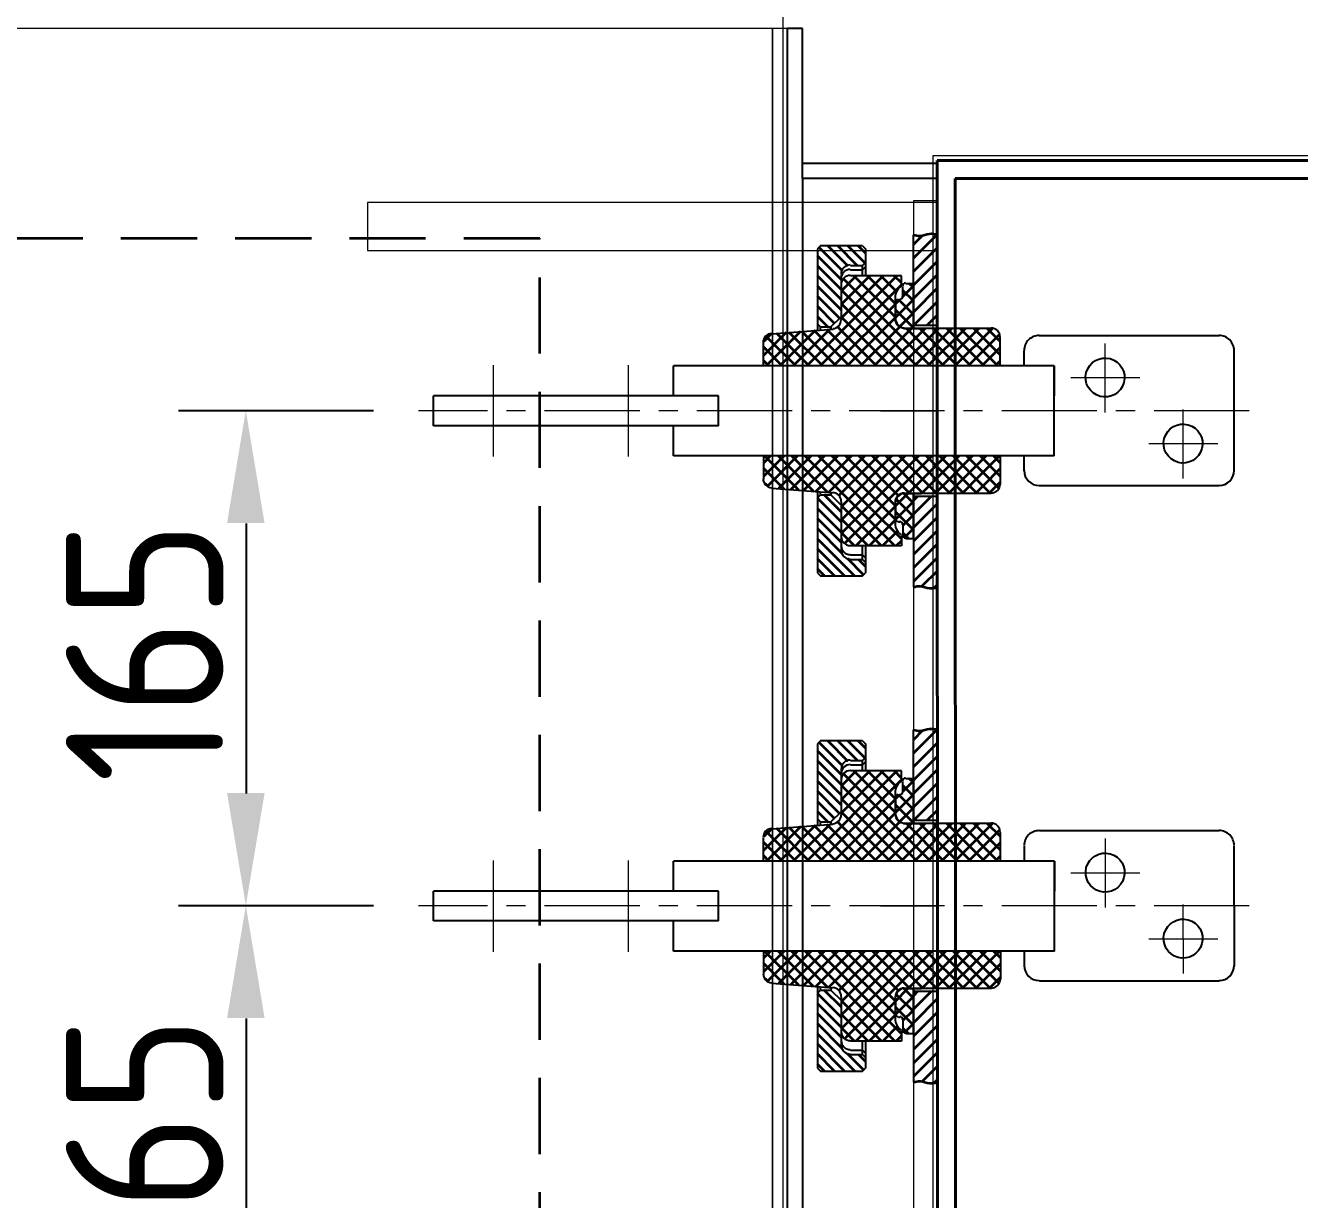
# Model space of a CAD drawing. Header units: millimetres. Extents: x -41310 to 13905, y 1865 to 89610.
# Drawn here: x 7823.4 to 8248.1, y 3980.1 to 4371.3 of the extents above; entities that cross this region are included whole.
import ezdxf

# ---------------------------------------------------------------- set-up
doc = ezdxf.new("R2010")
doc.units = ezdxf.units.MM
doc.linetypes.add('CENTER', pattern=[50.8, 31.75, -6.35, 6.35, -6.35])
doc.linetypes.add('DASHED', pattern=[19.05, 12.7, -6.35])
doc.layers.add('01粗实线', color=7, linetype='Continuous')
for name, color, linetype, lineweight in [('1粗实线', 4, 'Continuous', 40), ('1轮廓实线层', 7, 'Continuous', 0), ('2虚线层', 6, 'DASHED', 35), ('中心线', 1, 'CENTER', 20), ('粗实线', 7, 'Continuous', 25), ('细实线', 3, 'Continuous', 35)]:
    doc.layers.add(name, color=color, linetype=linetype, lineweight=lineweight)
doc.styles.get("Standard").update_dxf_attribs({"font": 'gbenor.shx', "bigfont": 'gbcbig.shx'})

msp = doc.modelspace()

# ---------------------------------------------------------------- linework, layer by layer
at = {"layer": '01粗实线', "ltscale": 2, "extrusion": (0.012768, -0.022135, 0.999673)}
for p, q in [((8077.43, 3620.43, 101.05), (8077.37, 4370.31, 114.14)), ((8127.37, 4325.32, 113.59), (8127.43, 3665.42, 102.07))]:
    msp.add_line(p, q, dxfattribs=at)
at = {"layer": '01粗实线', "ltscale": 2, "extrusion": (-0.004685, -0.017452, 0.999837)}
for p, q in [((8082.37, 4370.31, 114.16), (8077.37, 4370.31, 114.14)), ((8082.38, 4320.32, 113.29), (8082.37, 4370.31, 114.16)), ((8127.37, 4325.32, 113.59), (8082.37, 4325.32, 113.38)), ((8127.37, 4320.32, 113.5), (8082.38, 4320.32, 113.29)), ((8082.38, 4320.32, 113.29), (8082.43, 3670.42, 101.94))]:
    msp.add_line(p, q, dxfattribs=at)
at = {"layer": '01粗实线', "color": 3, "ltscale": 2, "extrusion": (-0.004685, -0.017452, 0.999837)}
for p, q in [((7939.38, 4242.83, 111.27), (7874.4, 4242.83, 110.96)), ((7896.9, 4205.34, 110.41), (7896.91, 4115.35, 108.84)), ((7939.4, 4077.86, 108.39), (7874.41, 4077.86, 108.08)), ((7939.4, 4077.86, 108.39), (7874.41, 4077.86, 108.08)), ((7896.91, 4040.36, 107.53), (7896.92, 3950.38, 105.96))]:
    msp.add_line(p, q, dxfattribs=at)
at = {"layer": '01粗实线', "color": 3, "extrusion": (-0.004685, -0.017452, 0.999837)}
for points in [[(6542.48, 6111.69), (6530.41, 6108.45), (6526.72, 6146.29)], [(6553.74, 6021.53), (6565.82, 6024.77), (6569.51, 5986.94)], [(6585.27, 5952.34), (6573.19, 5949.1), (6569.51, 5986.94)]]:
    msp.add_solid(points, dxfattribs=at)
at = {"layer": '1粗实线', "ltscale": 2, "extrusion": (-0.004685, -0.017452, 0.999837)}
for p, q in [((9339.36, 4326.32, 119.28), (8127.37, 4326.32, 113.6)), ((8127.37, 4326.32, 113.6), (8127.43, 3664.42, 102.05)), ((9333.36, 4320.32, 119.15), (8133.37, 4320.32, 113.53)), ((8133.37, 4320.32, 113.53), (8133.43, 3670.42, 102.18))]:
    msp.add_line(p, q, dxfattribs=at)
at = {"layer": '1轮廓实线层', "ltscale": 2, "extrusion": (-0.004685, -0.017452, 0.999837)}
for p, q in [((8075.87, 4377.81, 114.26), (8075.93, 3612.93, 100.91)), ((8072.37, 4370.31, 114.11), (7612.38, 4370.31, 111.96)), ((8072.43, 3620.43, 101.02), (8072.37, 4370.31, 114.11)), ((8077.37, 4370.31, 114.14), (8072.37, 4370.31, 114.11)), ((8072.37, 4370.31, 114.11), (8072.43, 3620.43, 101.02)), ((8077.43, 3620.43, 101.05), (8077.37, 4370.31, 114.14)), ((9340.86, 4327.82, 119.32), (8125.87, 4327.82, 113.62)), ((8125.87, 4327.82, 113.62), (8125.93, 3662.92, 102.02)), ((8127.38, 4312.32, 113.36), (7937.38, 4312.32, 112.47)), ((7937.38, 4312.32, 112.47), (7937.38, 4296.32, 112.19)), ((8127.38, 4312.82, 113.37), (8119.38, 4312.82, 113.33)), ((8119.38, 4312.82, 113.33), (8119.43, 3677.92, 102.25)), ((8127.43, 3677.92, 102.29), (8127.38, 4312.82, 113.37)), ((8127.38, 4296.32, 113.08), (8127.38, 4312.32, 113.36)), ((7937.38, 4296.32, 112.19), (8127.38, 4296.32, 113.08))]:
    msp.add_line(p, q, dxfattribs=at)
at = {"layer": '2虚线层', "ltscale": 2, "extrusion": (-0.004685, -0.017452, 0.999837)}
for p, q in [((7994.88, 4300.32, 112.53), (7689.88, 4300.32, 111.1)), ((7994.93, 3690.41, 101.88), (7994.88, 4300.32, 112.53))]:
    msp.add_line(p, q, dxfattribs=at)
at = {"layer": '中心线', "extrusion": (-0.004685, -0.017452, 0.999837)}
for p, q in [((8183.38, 4242.33, 112.4), (8183.38, 4265.33, 112.8)), ((7979.38, 4227.61, 111.19), (7979.38, 4258.05, 111.72)), ((8024.38, 4227.61, 111.4), (8024.38, 4258.05, 111.93)), ((8194.88, 4253.83, 112.65), (8171.88, 4253.83, 112.55)), ((8209.38, 4220.33, 112.14), (8209.38, 4243.33, 112.54)), ((8231.38, 4242.83, 112.63), (7954.38, 4242.83, 111.34)), ((8108.38, 4242.83, 112.06), (8124.38, 4242.83, 112.13)), ((8109.13, 4242.83, 112.06), (8127.13, 4242.83, 112.14)), ((8220.88, 4231.83, 112.39), (8197.88, 4231.83, 112.28)), ((8183.39, 4077.36, 109.52), (8183.39, 4100.35, 109.92)), ((7979.4, 4062.64, 108.31), (7979.4, 4093.07, 108.84)), ((8024.4, 4062.64, 108.52), (8024.39, 4093.07, 109.05)), ((8194.89, 4088.85, 109.77), (8171.89, 4088.85, 109.67)), ((8231.39, 4077.86, 109.75), (7954.4, 4077.86, 108.46)), ((8108.39, 4077.86, 109.18), (8124.39, 4077.86, 109.25)), ((8109.14, 4077.86, 109.18), (8127.14, 4077.86, 109.27)), ((8209.4, 4055.36, 109.26), (8209.39, 4078.36, 109.66)), ((8220.89, 4066.86, 109.51), (8197.89, 4066.86, 109.4))]:
    msp.add_line(p, q, dxfattribs=at)
at = {"layer": '粗实线', "extrusion": (-0.004685, -0.017452, 0.999837)}
for p, q in [((8119.38, 4270.33, 112.59), (8119.38, 4301.55, 113.13)), ((8127.38, 4270.33, 112.63), (8127.38, 4301.62, 113.17)), ((8088.38, 4297.82, 112.92), (8087.38, 4296.82, 112.9)), ((8087.38, 4296.82, 112.9), (8087.38, 4269.71, 112.43)), ((8102.38, 4297.82, 112.99), (8088.38, 4297.82, 112.92)), ((8102.38, 4297.82, 112.99), (8103.38, 4296.82, 112.98)), ((8103.38, 4296.82, 112.98), (8103.38, 4287.82, 112.82)), ((8098.38, 4291.32, 112.86), (8102.38, 4291.32, 112.88)), ((8103.38, 4292.32, 112.9), (8102.38, 4291.32, 112.88)), ((8102.38, 4287.82, 112.81), (8102.38, 4291.32, 112.88)), ((8103.38, 4290.82, 112.87), (8102.38, 4289.82, 112.85)), ((8095.38, 4273.07, 112.52), (8095.38, 4288.32, 112.79)), ((8098.38, 4289.82, 112.83), (8102.38, 4289.82, 112.85)), ((8115.38, 4287.82, 112.88), (8098.38, 4287.82, 112.8)), ((8115.38, 4284.29, 112.81), (8115.38, 4287.82, 112.88)), ((8115.38, 4284.29, 112.81), (8115.38, 4287.82, 112.88)), ((8115.88, 4280.82, 112.76), (8115.88, 4284.32, 112.82)), ((8116.88, 4285.32, 112.84), (8119.38, 4285.32, 112.85)), ((8119.38, 4285.32, 112.85), (8119.38, 4270.33, 112.59)), ((8113.38, 4273.54, 112.62), (8113.38, 4279.69, 112.72)), ((8113.38, 4279.15, 112.71), (8113.38, 4273.16, 112.61)), ((8114.38, 4279.82, 112.73), (8114.88, 4279.82, 112.73)), ((8091.88, 4270.83, 112.47), (8095.38, 4274.33, 112.55)), ((8072.15, 4268.54, 112.34), (8092.61, 4270.11, 112.46)), ((8088.38, 4270.83, 112.45), (8087.38, 4271.83, 112.46)), ((8088.38, 4270.83, 112.45), (8091.88, 4270.83, 112.47)), ((8088.38, 4269.79, 112.43), (8088.38, 4270.83, 112.45)), ((8091.88, 4270.83, 112.47), (8091.88, 4270.06, 112.45)), ((8145.38, 4270.33, 112.71), (8116.13, 4270.33, 112.57)), ((8116.13, 4270.33, 112.57), (8122.13, 4270.33, 112.6)), ((8116.38, 4270.33, 112.57), (8119.38, 4270.33, 112.59)), ((8127.63, 4271.33, 112.64), (8119.63, 4271.33, 112.61)), ((8069.38, 4257.83, 112.14), (8069.38, 4265.55, 112.27)), ((8148.38, 4257.83, 112.51), (8148.38, 4267.33, 112.67)), ((8221.38, 4267.83, 113.02), (8161.38, 4267.83, 112.74)), ((8156.38, 4257.83, 112.54), (8156.38, 4262.83, 112.63)), ((8226.38, 4222.83, 112.26), (8226.38, 4262.83, 112.96)), ((8166.38, 4257.83, 112.59), (8039.38, 4257.83, 112)), ((8039.38, 4247.83, 111.82), (8039.38, 4257.83, 112)), ((8166.38, 4257.83, 112.59), (8152.41, 4257.83, 112.53)), ((8166.38, 4257.83, 112.59), (8166.38, 4247.83, 112.42)), ((8166.38, 4227.83, 112.07), (8166.38, 4257.83, 112.59)), ((7959.38, 4237.83, 111.27), (7959.38, 4247.83, 111.45)), ((8054.38, 4247.83, 111.89), (7959.38, 4247.83, 111.45)), ((8054.38, 4237.83, 111.72), (8054.38, 4247.83, 111.89)), ((8054.38, 4237.83, 111.72), (7959.38, 4237.83, 111.27)), ((8039.38, 4227.83, 111.47), (8039.38, 4237.83, 111.65)), ((8166.38, 4227.83, 112.07), (8166.38, 4237.83, 112.24)), ((8166.38, 4227.83, 112.07), (8039.38, 4227.83, 111.47)), ((8069.38, 4227.83, 111.61), (8069.38, 4220.11, 111.48)), ((8148.38, 4227.83, 111.98), (8148.38, 4218.33, 111.82)), ((8166.38, 4227.83, 112.07), (8151.62, 4227.83, 112)), ((8156.38, 4222.83, 111.93), (8156.38, 4227.83, 112.02)), ((8221.38, 4217.83, 112.15), (8161.38, 4217.83, 111.87)), ((8072.15, 4217.12, 111.44), (8092.61, 4215.55, 111.51)), ((8087.38, 4215.95, 111.49), (8087.39, 4188.84, 111.02)), ((8088.38, 4214.83, 111.47), (8087.38, 4213.83, 111.45)), ((8088.38, 4214.83, 111.47), (8088.38, 4215.87, 111.49)), ((8088.38, 4214.83, 111.47), (8091.88, 4214.83, 111.49)), ((8091.88, 4215.6, 111.5), (8091.88, 4214.83, 111.49)), ((8091.88, 4214.83, 111.49), (8095.38, 4211.34, 111.45)), ((8145.38, 4215.33, 111.75), (8116.13, 4215.33, 111.61)), ((8116.13, 4215.33, 111.61), (8122.13, 4215.33, 111.64)), ((8116.38, 4215.33, 111.61), (8119.38, 4215.33, 111.63)), ((8119.38, 4215.33, 111.63), (8119.39, 4184.11, 111.08)), ((8119.38, 4200.34, 111.37), (8119.38, 4215.33, 111.63)), ((8127.38, 4214.33, 111.65), (8119.38, 4214.33, 111.61)), ((8127.38, 4215.33, 111.67), (8127.39, 4184.04, 111.12)), ((8095.39, 4196.34, 111.18), (8095.38, 4212.56, 111.47)), ((8113.38, 4206.51, 111.45), (8113.38, 4212.5, 111.55)), ((8113.38, 4212.12, 111.54), (8113.38, 4205.97, 111.44)), ((8114.38, 4205.84, 111.44), (8114.88, 4205.84, 111.44)), ((8115.38, 4201.37, 111.37), (8115.39, 4197.84, 111.3)), ((8115.88, 4204.84, 111.43), (8115.88, 4201.34, 111.37)), ((8115.39, 4197.84, 111.3), (8098.39, 4197.84, 111.22)), ((8102.39, 4193.34, 111.17), (8102.39, 4197.84, 111.24)), ((8103.39, 4197.84, 111.25), (8103.39, 4188.84, 111.09)), ((8116.88, 4200.34, 111.36), (8119.38, 4200.34, 111.37)), ((8098.39, 4194.84, 111.17), (8102.39, 4194.84, 111.19)), ((8098.39, 4193.34, 111.15), (8102.39, 4193.34, 111.17)), ((8103.39, 4193.84, 111.18), (8102.39, 4194.84, 111.19)), ((8103.39, 4192.34, 111.15), (8102.39, 4193.34, 111.17)), ((8087.39, 4188.84, 111.02), (8088.39, 4187.84, 111)), ((8102.39, 4187.84, 111.07), (8103.39, 4188.84, 111.09)), ((8088.39, 4187.84, 111), (8102.39, 4187.84, 111.07)), ((8088.39, 4132.85, 110.04), (8087.39, 4131.85, 110.02)), ((8102.39, 4132.85, 110.11), (8088.39, 4132.85, 110.04)), ((8102.39, 4132.85, 110.11), (8103.39, 4131.85, 110.1)), ((8119.39, 4105.35, 109.71), (8119.39, 4136.58, 110.25)), ((8127.39, 4105.35, 109.75), (8127.39, 4136.65, 110.29)), ((8087.39, 4131.85, 110.02), (8087.39, 4104.74, 109.55)), ((8103.39, 4131.85, 110.1), (8103.39, 4122.85, 109.94)), ((8098.39, 4126.35, 109.98), (8102.39, 4126.35, 110)), ((8098.39, 4124.85, 109.95), (8102.39, 4124.85, 109.97)), ((8103.39, 4127.35, 110.02), (8102.39, 4126.35, 110)), ((8102.39, 4122.85, 109.93), (8102.39, 4126.35, 110)), ((8103.39, 4125.85, 109.99), (8102.39, 4124.85, 109.97)), ((8095.39, 4108.1, 109.64), (8095.39, 4123.35, 109.91)), ((8115.39, 4122.85, 110), (8098.39, 4122.85, 109.92)), ((8115.39, 4119.32, 109.93), (8115.39, 4122.85, 110)), ((8115.39, 4119.32, 109.93), (8115.39, 4122.85, 110)), ((8116.89, 4120.35, 109.96), (8119.39, 4120.35, 109.97)), ((8119.39, 4120.35, 109.97), (8119.39, 4105.35, 109.71)), ((8115.89, 4115.85, 109.88), (8115.89, 4119.35, 109.94)), ((8113.39, 4108.56, 109.74), (8113.39, 4114.72, 109.84)), ((8113.39, 4114.18, 109.83), (8113.39, 4108.18, 109.73)), ((8114.39, 4114.85, 109.85), (8114.89, 4114.85, 109.85)), ((8091.89, 4105.85, 109.59), (8095.39, 4109.35, 109.67)), ((8072.16, 4103.56, 109.46), (8092.62, 4105.14, 109.58)), ((8088.39, 4105.85, 109.57), (8087.39, 4106.85, 109.59)), ((8088.39, 4105.85, 109.57), (8091.89, 4105.85, 109.59)), ((8088.39, 4104.81, 109.55), (8088.39, 4105.85, 109.57)), ((8091.89, 4105.85, 109.59), (8091.89, 4105.08, 109.58)), ((8145.39, 4105.35, 109.83), (8116.14, 4105.35, 109.69)), ((8116.14, 4105.35, 109.69), (8122.14, 4105.35, 109.72)), ((8116.39, 4105.35, 109.69), (8119.39, 4105.35, 109.71)), ((8127.64, 4106.35, 109.77), (8119.64, 4106.35, 109.73)), ((8069.39, 4092.85, 109.26), (8069.39, 4100.57, 109.39)), ((8148.39, 4092.85, 109.63), (8148.39, 4102.35, 109.79)), ((8221.39, 4102.85, 110.14), (8161.39, 4102.85, 109.86)), ((8156.39, 4092.85, 109.66), (8156.39, 4097.85, 109.75)), ((8226.4, 4057.86, 109.38), (8226.39, 4097.85, 110.08)), ((8166.39, 4092.85, 109.71), (8039.39, 4092.85, 109.12)), ((8039.4, 4082.85, 108.94), (8039.39, 4092.85, 109.12)), ((8166.39, 4092.85, 109.71), (8152.42, 4092.85, 109.65)), ((8166.39, 4092.85, 109.71), (8166.39, 4082.85, 109.54)), ((8166.4, 4062.86, 109.19), (8166.39, 4092.85, 109.71)), ((7959.4, 4072.86, 108.39), (7959.4, 4082.85, 108.57)), ((8054.4, 4082.85, 109.01), (7959.4, 4082.85, 108.57)), ((8054.4, 4072.86, 108.84), (8054.4, 4082.85, 109.01)), ((8054.4, 4072.86, 108.84), (7959.4, 4072.86, 108.39)), ((8039.4, 4062.86, 108.59), (8039.4, 4072.86, 108.77)), ((8166.4, 4062.86, 109.19), (8166.39, 4072.86, 109.36)), ((8166.4, 4062.86, 109.19), (8039.4, 4062.86, 108.59)), ((8069.4, 4062.86, 108.73), (8069.4, 4055.14, 108.6)), ((8148.4, 4062.86, 109.1), (8148.4, 4053.36, 108.94)), ((8166.4, 4062.86, 109.19), (8151.63, 4062.86, 109.12)), ((8156.4, 4057.86, 109.05), (8156.4, 4062.86, 109.14)), ((8072.17, 4052.15, 108.56), (8092.63, 4050.57, 108.63)), ((8221.4, 4052.86, 109.27), (8161.4, 4052.86, 108.99)), ((8087.4, 4050.98, 108.61), (8087.4, 4023.86, 108.14)), ((8088.4, 4049.86, 108.6), (8087.4, 4048.86, 108.57)), ((8088.4, 4049.86, 108.6), (8088.4, 4050.9, 108.61)), ((8088.4, 4049.86, 108.6), (8091.9, 4049.86, 108.61)), ((8091.9, 4050.63, 108.62), (8091.9, 4049.86, 108.61)), ((8091.9, 4049.86, 108.61), (8095.4, 4046.36, 108.57)), ((8145.4, 4050.36, 108.87), (8116.15, 4050.36, 108.73)), ((8116.15, 4050.36, 108.73), (8122.15, 4050.36, 108.76)), ((8116.4, 4050.36, 108.73), (8119.4, 4050.36, 108.75)), ((8119.4, 4050.36, 108.75), (8119.4, 4019.13, 108.2)), ((8119.4, 4035.36, 108.49), (8119.4, 4050.36, 108.75)), ((8127.4, 4049.36, 108.77), (8119.4, 4049.36, 108.73)), ((8127.4, 4050.36, 108.79), (8127.4, 4019.06, 108.24)), ((8095.4, 4031.36, 108.3), (8095.4, 4047.58, 108.59)), ((8113.4, 4041.54, 108.57), (8113.4, 4047.53, 108.67)), ((8113.4, 4047.15, 108.66), (8113.4, 4040.99, 108.56)), ((8114.4, 4040.86, 108.56), (8114.9, 4040.86, 108.56)), ((8115.9, 4039.86, 108.55), (8115.9, 4036.36, 108.49)), ((8115.4, 4036.39, 108.49), (8115.4, 4032.86, 108.42)), ((8116.9, 4035.36, 108.48), (8119.4, 4035.36, 108.49)), ((8115.4, 4032.86, 108.42), (8098.4, 4032.86, 108.35)), ((8102.4, 4028.36, 108.29), (8102.4, 4032.86, 108.36)), ((8103.4, 4032.86, 108.37), (8103.4, 4023.86, 108.21)), ((8098.4, 4029.86, 108.29), (8102.4, 4029.86, 108.31)), ((8098.4, 4028.36, 108.27), (8102.4, 4028.36, 108.29)), ((8103.4, 4028.86, 108.3), (8102.4, 4029.86, 108.31)), ((8103.4, 4027.36, 108.27), (8102.4, 4028.36, 108.29)), ((8087.4, 4023.86, 108.14), (8088.4, 4022.86, 108.12)), ((8088.4, 4022.86, 108.12), (8102.4, 4022.86, 108.19)), ((8102.4, 4022.86, 108.19), (8103.4, 4023.86, 108.21))]:
    msp.add_line(p, q, dxfattribs=at)
for centre in [(6800.55, 6231.21), (6831.37, 6216.7), (6843.34, 6071.85), (6874.15, 6057.35)]:
    msp.add_circle(centre, 6.5, dxfattribs=at)
for centre, radius, start, end in [((6709.51, 6242.49), 3, 105.0301, 195.0301), ((6709.9, 6241.04), 3, 105.0301, 195.0301), ((6710.42, 6239.11), 3, 105.0301, 195.0301), ((6730.8, 6239.89), 4.93, 140.9417, 202.1349), ((6728.42, 6243.42), 1, 105.0301, 195.0301), ((6727.43, 6237.46), 1, 105.0301, 195.0301), ((6727.39, 6239.52), 1, 285.0301, 15.0301), ((6707.66, 6226.23), 3, 289.4288, 15.0301), ((6731.41, 6233.58), 3.87, 202.4874, 268.684), ((6730.79, 6232.67), 3, 195.0301, 285.0301), ((6760.35, 6234.39), 3, 15.0301, 105.0301), ((6690.31, 6213.74), 3, 109.4288, 195.0301), ((6776.97, 6234.2), 5, 105.0301, 195.0301), ((6834.92, 6249.75), 5, 15.0301, 105.0301), ((6787.34, 6195.56), 5, 195.0301, 285.0301), ((6845.29, 6211.12), 5, 285.0301, 15.0301), ((6702.09, 6169.85), 3, 195.0301, 280.6314), ((6773.06, 6187.07), 3, 285.0301, 15.0301), ((6723.37, 6167.74), 3, 15.0301, 100.6314), ((6747.6, 6173.28), 3.87, 121.3761, 187.5728), ((6746.6, 6173.75), 3, 105.0301, 195.0301), ((6750.24, 6167.51), 4.93, 187.9253, 249.1185), ((6746.1, 6167.92), 1, 195.0301, 285.0301), ((6747.1, 6166.12), 1, 15.0301, 105.0301), ((6732.2, 6157.98), 3, 195.0301, 285.0301), ((6749.94, 6163.26), 1, 195.0301, 285.0301), ((6732.98, 6155.08), 3, 195.0301, 285.0301), ((6733.37, 6153.63), 3, 195.0301, 285.0301), ((6752.3, 6083.13), 3, 105.0301, 195.0301), ((6752.69, 6081.68), 3, 105.0301, 195.0301), ((6753.21, 6079.75), 3, 105.0301, 195.0301), ((6771.2, 6084.06), 1, 105.0301, 195.0301), ((6773.59, 6080.54), 4.93, 140.9417, 202.1349), ((6770.18, 6080.17), 1, 285.0301, 15.0301), ((6770.22, 6078.1), 1, 105.0301, 195.0301), ((6750.45, 6066.87), 3, 289.4288, 15.0301), ((6774.2, 6074.22), 3.87, 202.4874, 268.684), ((6773.57, 6073.31), 3, 195.0301, 285.0301), ((6733.1, 6054.39), 3, 109.4288, 195.0301), ((6803.14, 6075.04), 3, 15.0301, 105.0301), ((6819.76, 6074.84), 5, 105.0301, 195.0301), ((6877.71, 6090.4), 5, 15.0301, 105.0301), ((6830.13, 6036.21), 5, 195.0301, 285.0301), ((6888.08, 6051.77), 5, 285.0301, 15.0301), ((6744.88, 6010.5), 3, 195.0301, 280.6314), ((6815.85, 6027.71), 3, 285.0301, 15.0301), ((6766.16, 6008.39), 3, 15.0301, 100.6314), ((6790.39, 6013.92), 3.87, 121.3761, 187.5728), ((6789.39, 6014.4), 3, 105.0301, 195.0301), ((6793.03, 6008.15), 4.93, 187.9253, 249.1185), ((6788.89, 6008.57), 1, 195.0301, 285.0301), ((6789.89, 6006.77), 1, 15.0301, 105.0301), ((6774.99, 5998.62), 3, 195.0301, 285.0301), ((6792.73, 6003.9), 1, 195.0301, 285.0301), ((6775.77, 5995.73), 3, 195.0301, 285.0301), ((6776.16, 5994.28), 3, 195.0301, 285.0301)]:
    msp.add_arc(centre, radius, start, end, dxfattribs=at)
at = {"layer": '细实线', "linetype": 'Continuous'}
for p, q in [((8127.28, 4301.65, 113.17), (8119.38, 4293.75, 113)), ((8122.46, 4301.32, 113.14), (8119.38, 4298.24, 113.08)), ((8095.38, 4286.54, 112.76), (8087.38, 4294.54, 112.86)), ((8095.84, 4289.44, 112.81), (8087.92, 4297.36, 112.91)), ((8097.64, 4291.02, 112.85), (8090.83, 4297.82, 112.93)), ((8100.7, 4291.32, 112.87), (8094.2, 4297.82, 112.95)), ((8103.22, 4292.17, 112.89), (8097.56, 4297.82, 112.97)), ((8103.38, 4295.38, 112.95), (8100.93, 4297.82, 112.98)), ((8127.38, 4297.26, 113.1), (8119.38, 4289.26, 112.92)), ((8095.38, 4283.17, 112.7), (8087.38, 4291.17, 112.8)), ((8127.38, 4292.77, 113.02), (8119.38, 4284.77, 112.84)), ((8113.82, 4287.82, 112.87), (8083.83, 4257.83, 112.2)), ((8095.38, 4279.81, 112.64), (8087.38, 4287.8, 112.74)), ((8109.33, 4287.82, 112.85), (8095.38, 4273.87, 112.54)), ((8104.84, 4287.82, 112.83), (8095.38, 4278.36, 112.62)), ((8100.35, 4287.82, 112.8), (8095.38, 4282.85, 112.69)), ((8125.08, 4257.83, 112.4), (8096.17, 4286.74, 112.77)), ((8113.38, 4274.02, 112.62), (8099.57, 4287.82, 112.8)), ((8113.38, 4278.51, 112.7), (8104.06, 4287.82, 112.82)), ((8113.91, 4282.47, 112.77), (8108.55, 4287.82, 112.84)), ((8115.38, 4285.49, 112.83), (8113.04, 4287.82, 112.86)), ((8127.38, 4288.28, 112.94), (8119.38, 4280.28, 112.76)), ((8095.38, 4276.44, 112.58), (8087.38, 4284.44, 112.68)), ((8115.38, 4284.89, 112.82), (8088.32, 4257.83, 112.22)), ((8120.59, 4257.83, 112.38), (8095.38, 4283.04, 112.7)), ((8115.88, 4280.99, 112.76), (8119.38, 4284.49, 112.84)), ((8119.38, 4279.48, 112.75), (8115.88, 4282.98, 112.79)), ((8119.38, 4283.97, 112.83), (8118.03, 4285.32, 112.84)), ((8127.38, 4283.79, 112.86), (8119.38, 4275.79, 112.68)), ((8094.75, 4273.7, 112.53), (8087.38, 4281.07, 112.63)), ((8093.07, 4272.01, 112.49), (8087.38, 4277.7, 112.57)), ((8113.38, 4278.4, 112.7), (8092.81, 4257.83, 112.25)), ((8116.1, 4257.83, 112.36), (8095.38, 4278.55, 112.62)), ((8113.38, 4274, 112.62), (8119.38, 4280, 112.76)), ((8113.38, 4278.49, 112.7), (8114.71, 4279.82, 112.73)), ((8119.38, 4274.99, 112.67), (8114.55, 4279.82, 112.73)), ((8127.38, 4279.3, 112.78), (8119.41, 4271.33, 112.61)), ((8090.89, 4270.83, 112.46), (8087.38, 4274.34, 112.51)), ((8111.61, 4257.83, 112.33), (8095.38, 4274.06, 112.54)), ((8113.38, 4273.91, 112.62), (8097.3, 4257.83, 112.27)), ((8119.38, 4270.5, 112.59), (8113.38, 4276.5, 112.67)), ((8114.83, 4270.97, 112.58), (8119.38, 4275.51, 112.68)), ((8127.38, 4274.81, 112.7), (8123.9, 4271.33, 112.63)), ((8076.95, 4268.91, 112.36), (8069.38, 4261.34, 112.2)), ((8081.81, 4269.28, 112.39), (8070.36, 4257.83, 112.14)), ((8086.68, 4269.66, 112.42), (8074.85, 4257.83, 112.16)), ((8089.16, 4257.83, 112.23), (8078, 4268.99, 112.37)), ((8091.54, 4270.03, 112.45), (8079.34, 4257.83, 112.18)), ((8093.65, 4257.83, 112.25), (8082.17, 4269.31, 112.4)), ((8098.14, 4257.83, 112.27), (8086.34, 4269.63, 112.42)), ((8102.63, 4257.83, 112.29), (8090.51, 4269.95, 112.45)), ((8107.12, 4257.83, 112.31), (8094.11, 4270.84, 112.48)), ((8114.29, 4270.33, 112.56), (8101.79, 4257.83, 112.29)), ((8118.78, 4270.33, 112.59), (8106.28, 4257.83, 112.31)), ((8123.27, 4270.33, 112.61), (8110.77, 4257.83, 112.33)), ((8115.04, 4271.08, 112.58), (8114.29, 4270.33, 112.56)), ((8127.76, 4270.33, 112.63), (8115.26, 4257.83, 112.35)), ((8129.57, 4257.83, 112.42), (8117.07, 4270.33, 112.58)), ((8118.68, 4270.33, 112.59), (8119.38, 4271.02, 112.6)), ((8132.25, 4270.33, 112.65), (8119.75, 4257.83, 112.37)), ((8134.06, 4257.83, 112.44), (8121.56, 4270.33, 112.6)), ((8136.74, 4270.33, 112.67), (8124.24, 4257.83, 112.39)), ((8138.55, 4257.83, 112.46), (8126.05, 4270.33, 112.62)), ((8141.23, 4270.33, 112.69), (8128.73, 4257.83, 112.41)), ((8143.04, 4257.83, 112.48), (8130.54, 4270.33, 112.64)), ((8145.62, 4270.23, 112.71), (8133.22, 4257.83, 112.44)), ((8147.53, 4257.83, 112.5), (8135.03, 4270.33, 112.66)), ((8148.38, 4261.47, 112.57), (8139.52, 4270.33, 112.68)), ((8148.38, 4265.96, 112.65), (8144.01, 4270.33, 112.7)), ((8072.03, 4268.48, 112.33), (8069.56, 4266.01, 112.28)), ((8080.18, 4257.83, 112.19), (8070.34, 4267.67, 112.31)), ((8084.67, 4257.83, 112.21), (8073.83, 4268.67, 112.35)), ((8148.04, 4268.16, 112.68), (8137.71, 4257.83, 112.46)), ((8075.69, 4257.83, 112.17), (8069.38, 4264.14, 112.25)), ((8148.38, 4264.01, 112.61), (8142.2, 4257.83, 112.48)), ((8071.2, 4257.83, 112.14), (8069.38, 4259.65, 112.17)), ((8148.38, 4259.52, 112.54), (8146.69, 4257.83, 112.5)), ((8076.28, 4227.83, 111.64), (8069.38, 4220.94, 111.49)), ((8071.79, 4227.83, 111.62), (8069.38, 4225.43, 111.57)), ((8081.18, 4216.43, 111.47), (8069.77, 4227.83, 111.61)), ((8080.77, 4227.83, 111.67), (8070.74, 4217.8, 111.44)), ((8086.05, 4216.05, 111.48), (8074.26, 4227.83, 111.64)), ((8085.26, 4227.83, 111.69), (8074.38, 4216.95, 111.45)), ((8089.75, 4227.83, 111.71), (8078.55, 4216.63, 111.46)), ((8090.91, 4215.68, 111.5), (8078.75, 4227.83, 111.66)), ((8094.24, 4227.83, 111.73), (8082.72, 4216.31, 111.47)), ((8113.25, 4197.84, 111.29), (8083.24, 4227.83, 111.68)), ((8098.73, 4227.83, 111.75), (8086.88, 4215.99, 111.49)), ((8105.47, 4210.1, 111.47), (8087.73, 4227.83, 111.7)), ((8103.22, 4227.83, 111.77), (8091.05, 4215.67, 111.5)), ((8113.38, 4206.68, 111.45), (8092.22, 4227.83, 111.72)), ((8107.71, 4227.83, 111.79), (8094.51, 4214.63, 111.5)), ((8121.18, 4227.83, 111.86), (8095.38, 4202.04, 111.28)), ((8116.69, 4227.83, 111.83), (8095.38, 4206.53, 111.36)), ((8112.2, 4227.83, 111.81), (8095.38, 4211.02, 111.44)), ((8125.67, 4227.83, 111.88), (8096.48, 4198.64, 111.23)), ((8113.38, 4211.17, 111.53), (8096.71, 4227.83, 111.74)), ((8114.13, 4214.91, 111.6), (8101.2, 4227.83, 111.76)), ((8118.2, 4215.33, 111.62), (8105.7, 4227.83, 111.78)), ((8122.69, 4215.33, 111.64), (8110.19, 4227.83, 111.8)), ((8127.18, 4215.33, 111.67), (8114.68, 4227.83, 111.82)), ((8130.16, 4227.83, 111.9), (8117.66, 4215.33, 111.62)), ((8131.67, 4215.33, 111.69), (8119.17, 4227.83, 111.85)), ((8134.65, 4227.83, 111.92), (8122.15, 4215.33, 111.64)), ((8136.16, 4215.33, 111.71), (8123.66, 4227.83, 111.87)), ((8139.03, 4227.72, 111.94), (8126.64, 4215.33, 111.66)), ((8140.65, 4215.33, 111.73), (8128.15, 4227.83, 111.89)), ((8142.79, 4217.68, 111.78), (8132.64, 4227.83, 111.91)), ((8140.11, 4224.85, 111.89), (8137.13, 4227.83, 111.93)), ((8139.14, 4227.83, 111.94), (8139.03, 4227.72, 111.94)), ((8143.63, 4227.83, 111.96), (8140.25, 4224.46, 111.89)), ((8148.12, 4227.83, 111.98), (8141.48, 4221.19, 111.83)), ((8148.38, 4221.07, 111.86), (8141.62, 4227.83, 111.95)), ((8148.38, 4225.56, 111.94), (8146.11, 4227.83, 111.97)), ((8076.32, 4216.8, 111.45), (8069.38, 4223.73, 111.54)), ((8140.25, 4224.46, 111.89), (8131.13, 4215.33, 111.68)), ((8147.87, 4217.09, 111.79), (8140.11, 4224.85, 111.89)), ((8148.38, 4223.6, 111.91), (8142.7, 4217.92, 111.78)), ((8070.9, 4217.73, 111.44), (8069.94, 4218.69, 111.46)), ((8141.48, 4221.19, 111.83), (8135.62, 4215.33, 111.7)), ((8142.7, 4217.92, 111.78), (8140.11, 4215.33, 111.73)), ((8148.38, 4219.12, 111.83), (8144.6, 4215.33, 111.75)), ((8095.38, 4205.73, 111.35), (8087.38, 4213.73, 111.45)), ((8095.38, 4209.1, 111.41), (8089.64, 4214.83, 111.48)), ((8113.38, 4211.15, 111.53), (8117.57, 4215.33, 111.62)), ((8114.7, 4214.34, 111.59), (8114.13, 4214.91, 111.6)), ((8119.38, 4212.14, 111.57), (8116.23, 4215.29, 111.61)), ((8125.27, 4214.33, 111.64), (8119.38, 4208.45, 111.51)), ((8120.78, 4214.33, 111.62), (8119.38, 4212.94, 111.59)), ((8145.14, 4215.33, 111.75), (8142.79, 4217.68, 111.78)), ((8095.38, 4202.36, 111.29), (8087.38, 4210.36, 111.39)), ((8108.76, 4197.84, 111.27), (8095.38, 4211.21, 111.44)), ((8113.38, 4211.06, 111.53), (8100.16, 4197.84, 111.23)), ((8115.38, 4200.19, 111.35), (8105.55, 4210.03, 111.47)), ((8113.42, 4206.7, 111.45), (8119.38, 4212.66, 111.58)), ((8119.38, 4207.65, 111.49), (8113.66, 4213.37, 111.57)), ((8127.38, 4211.96, 111.61), (8119.38, 4203.96, 111.43)), ((8095.39, 4199, 111.23), (8087.38, 4206.99, 111.33)), ((8104.27, 4197.84, 111.25), (8095.38, 4206.72, 111.37)), ((8113.38, 4206.57, 111.45), (8104.65, 4197.84, 111.25)), ((8119.38, 4203.16, 111.42), (8113.38, 4209.16, 111.49)), ((8115.88, 4204.67, 111.43), (8119.38, 4208.17, 111.5)), ((8127.38, 4207.47, 111.53), (8119.38, 4199.47, 111.35)), ((8095.65, 4195.37, 111.17), (8087.38, 4203.63, 111.27)), ((8099.78, 4197.84, 111.23), (8095.38, 4202.23, 111.29)), ((8114.18, 4202.87, 111.39), (8109.14, 4197.84, 111.28)), ((8117.72, 4200.34, 111.36), (8115.88, 4202.17, 111.38)), ((8116.28, 4200.58, 111.36), (8119.38, 4203.68, 111.43)), ((8127.38, 4202.98, 111.45), (8119.39, 4194.98, 111.27)), ((8099.81, 4187.84, 111.06), (8087.39, 4200.26, 111.22)), ((8096.44, 4187.84, 111.04), (8087.39, 4196.89, 111.16)), ((8115.38, 4199.59, 111.34), (8113.63, 4197.84, 111.3)), ((8127.38, 4198.49, 111.37), (8119.39, 4190.49, 111.19)), ((8093.07, 4187.84, 111.03), (8087.39, 4193.53, 111.1)), ((8102.78, 4188.23, 111.08), (8097.42, 4193.6, 111.15)), ((8103.39, 4191, 111.13), (8101.04, 4193.34, 111.16)), ((8127.39, 4194, 111.29), (8119.39, 4186, 111.12)), ((8089.71, 4187.84, 111.01), (8087.39, 4190.16, 111.04)), ((8127.39, 4189.51, 111.22), (8122.26, 4184.38, 111.1)), ((8127.39, 4185.02, 111.14), (8126.17, 4183.8, 111.11)), ((8097.65, 4126.04, 109.97), (8090.84, 4132.85, 110.06)), ((8100.71, 4126.35, 109.99), (8094.21, 4132.85, 110.07)), ((8103.23, 4127.19, 110.01), (8097.58, 4132.85, 110.09)), ((8103.39, 4130.4, 110.07), (8100.94, 4132.85, 110.1)), ((8127.29, 4136.67, 110.29), (8119.39, 4128.77, 110.12)), ((8122.48, 4136.35, 110.26), (8119.39, 4133.26, 110.2)), ((8095.39, 4121.56, 109.88), (8087.39, 4129.56, 109.98)), ((8095.85, 4124.47, 109.93), (8087.93, 4132.39, 110.03)), ((8127.39, 4132.28, 110.22), (8119.39, 4124.28, 110.04)), ((8095.39, 4118.2, 109.82), (8087.39, 4126.2, 109.92)), ((8127.39, 4127.79, 110.14), (8119.39, 4119.79, 109.96)), ((8113.84, 4122.85, 109.99), (8083.84, 4092.85, 109.32)), ((8095.39, 4114.83, 109.76), (8087.39, 4122.83, 109.86)), ((8109.35, 4122.85, 109.97), (8095.39, 4108.9, 109.66)), ((8104.86, 4122.85, 109.95), (8095.39, 4113.38, 109.74)), ((8100.37, 4122.85, 109.93), (8095.39, 4117.87, 109.82)), ((8125.1, 4092.85, 109.52), (8096.18, 4121.76, 109.89)), ((8113.39, 4109.04, 109.75), (8099.59, 4122.85, 109.92)), ((8113.39, 4113.53, 109.82), (8104.08, 4122.85, 109.94)), ((8113.92, 4117.49, 109.9), (8108.57, 4122.85, 109.96)), ((8115.39, 4120.51, 109.95), (8113.06, 4122.85, 109.98)), ((8119.39, 4119, 109.95), (8118.04, 4120.35, 109.96)), ((8127.39, 4123.3, 110.06), (8119.39, 4115.3, 109.88)), ((8095.39, 4111.46, 109.7), (8087.39, 4119.46, 109.81)), ((8094.77, 4108.72, 109.65), (8087.39, 4116.09, 109.75)), ((8115.39, 4119.91, 109.94), (8088.33, 4092.85, 109.35)), ((8120.61, 4092.85, 109.5), (8095.39, 4118.06, 109.82)), ((8115.89, 4116.02, 109.88), (8119.39, 4119.52, 109.96)), ((8119.39, 4114.51, 109.87), (8115.89, 4118.01, 109.91)), ((8127.39, 4118.81, 109.98), (8119.39, 4110.81, 109.8)), ((8093.08, 4107.04, 109.62), (8087.39, 4112.73, 109.69)), ((8113.39, 4113.42, 109.82), (8092.82, 4092.85, 109.37)), ((8116.12, 4092.85, 109.48), (8095.39, 4113.57, 109.74)), ((8113.39, 4109.03, 109.74), (8119.39, 4115.03, 109.88)), ((8113.39, 4113.52, 109.82), (8114.72, 4114.85, 109.85)), ((8119.39, 4110.02, 109.79), (8114.56, 4114.85, 109.85)), ((8127.39, 4114.32, 109.9), (8119.42, 4106.35, 109.73)), ((8090.9, 4105.85, 109.58), (8087.39, 4109.36, 109.63)), ((8111.63, 4092.85, 109.45), (8095.39, 4109.08, 109.66)), ((8113.39, 4108.93, 109.74), (8097.31, 4092.85, 109.39)), ((8119.39, 4105.53, 109.71), (8113.39, 4111.53, 109.79)), ((8114.84, 4105.99, 109.7), (8119.39, 4110.54, 109.8)), ((8127.39, 4109.83, 109.82), (8123.91, 4106.35, 109.75)), ((8076.96, 4103.93, 109.49), (8069.39, 4096.37, 109.32)), ((8072.04, 4103.51, 109.45), (8069.58, 4101.04, 109.4)), ((8081.82, 4104.31, 109.51), (8070.37, 4092.85, 109.26)), ((8084.69, 4092.85, 109.33), (8073.84, 4103.69, 109.47)), ((8086.69, 4104.68, 109.54), (8074.86, 4092.85, 109.28)), ((8089.18, 4092.85, 109.35), (8078.01, 4104.01, 109.49)), ((8091.55, 4105.06, 109.57), (8079.35, 4092.85, 109.3)), ((8093.67, 4092.85, 109.37), (8082.18, 4104.34, 109.52)), ((8098.16, 4092.85, 109.39), (8086.35, 4104.66, 109.54)), ((8102.65, 4092.85, 109.41), (8090.52, 4104.98, 109.57)), ((8107.14, 4092.85, 109.43), (8094.12, 4105.86, 109.6)), ((8114.3, 4105.35, 109.69), (8101.8, 4092.85, 109.41)), ((8118.79, 4105.35, 109.71), (8106.29, 4092.85, 109.43)), ((8123.28, 4105.35, 109.73), (8110.78, 4092.85, 109.45)), ((8115.05, 4106.1, 109.7), (8114.3, 4105.35, 109.69)), ((8127.77, 4105.35, 109.75), (8115.27, 4092.85, 109.47)), ((8129.59, 4092.85, 109.54), (8117.09, 4105.35, 109.7)), ((8118.69, 4105.35, 109.71), (8119.39, 4106.05, 109.72)), ((8132.26, 4105.35, 109.77), (8119.76, 4092.85, 109.49)), ((8134.08, 4092.85, 109.56), (8121.58, 4105.35, 109.72)), ((8136.75, 4105.35, 109.79), (8124.25, 4092.85, 109.51)), ((8138.57, 4092.85, 109.58), (8126.07, 4105.35, 109.74)), ((8141.24, 4105.35, 109.81), (8128.74, 4092.85, 109.53)), ((8143.06, 4092.85, 109.6), (8130.56, 4105.35, 109.76)), ((8145.63, 4105.25, 109.83), (8133.23, 4092.85, 109.56)), ((8147.55, 4092.85, 109.62), (8135.05, 4105.35, 109.78)), ((8148.05, 4103.18, 109.81), (8137.72, 4092.85, 109.58)), ((8148.39, 4096.5, 109.69), (8139.54, 4105.35, 109.8)), ((8148.39, 4100.99, 109.77), (8144.03, 4105.35, 109.82)), ((8075.71, 4092.85, 109.29), (8069.39, 4099.16, 109.37)), ((8080.2, 4092.85, 109.31), (8070.36, 4102.69, 109.43)), ((8148.39, 4099.03, 109.73), (8142.21, 4092.85, 109.6)), ((8071.22, 4092.85, 109.26), (8069.39, 4094.68, 109.29)), ((8148.39, 4094.55, 109.66), (8146.7, 4092.85, 109.62)), ((8076.29, 4062.86, 108.77), (8069.4, 4055.96, 108.61)), ((8071.8, 4062.86, 108.74), (8069.4, 4060.45, 108.69)), ((8081.2, 4051.45, 108.59), (8069.79, 4062.86, 108.73)), ((8080.78, 4062.86, 108.79), (8070.75, 4052.83, 108.56)), ((8086.06, 4051.08, 108.61), (8074.28, 4062.86, 108.76)), ((8085.27, 4062.86, 108.81), (8074.39, 4051.98, 108.57)), ((8089.76, 4062.86, 108.83), (8078.56, 4051.65, 108.58)), ((8090.92, 4050.7, 108.62), (8078.77, 4062.86, 108.78)), ((8094.25, 4062.86, 108.85), (8082.73, 4051.33, 108.59)), ((8113.26, 4032.86, 108.41), (8083.26, 4062.86, 108.8)), ((8098.74, 4062.86, 108.87), (8086.9, 4051.01, 108.61)), ((8105.48, 4045.13, 108.59), (8087.75, 4062.86, 108.82)), ((8103.23, 4062.86, 108.89), (8091.07, 4050.69, 108.62)), ((8113.4, 4041.7, 108.57), (8092.24, 4062.86, 108.84)), ((8107.72, 4062.86, 108.91), (8094.52, 4049.66, 108.62)), ((8121.19, 4062.86, 108.98), (8095.4, 4037.06, 108.4)), ((8116.7, 4062.86, 108.95), (8095.4, 4041.55, 108.48)), ((8112.21, 4062.86, 108.93), (8095.4, 4046.04, 108.56)), ((8125.68, 4062.86, 109), (8096.49, 4033.67, 108.35)), ((8113.4, 4046.19, 108.65), (8096.73, 4062.86, 108.86)), ((8114.15, 4049.93, 108.72), (8101.22, 4062.86, 108.88)), ((8118.21, 4050.36, 108.74), (8105.71, 4062.86, 108.9)), ((8122.7, 4050.36, 108.76), (8110.2, 4062.86, 108.92)), ((8127.19, 4050.36, 108.79), (8114.69, 4062.86, 108.95)), ((8130.17, 4062.86, 109.02), (8117.68, 4050.36, 108.74)), ((8131.68, 4050.36, 108.81), (8119.18, 4062.86, 108.97)), ((8134.66, 4062.86, 109.04), (8122.17, 4050.36, 108.76)), ((8136.17, 4050.36, 108.83), (8123.67, 4062.86, 108.99)), ((8139.04, 4062.75, 109.06), (8126.66, 4050.36, 108.78)), ((8140.66, 4050.36, 108.85), (8128.16, 4062.86, 109.01)), ((8142.8, 4052.71, 108.9), (8132.65, 4062.86, 109.03)), ((8140.12, 4059.88, 109.01), (8137.14, 4062.86, 109.05)), ((8139.15, 4062.86, 109.06), (8139.04, 4062.75, 109.06)), ((8143.64, 4062.86, 109.08), (8140.27, 4059.48, 109.01)), ((8148.13, 4062.86, 109.1), (8141.49, 4056.21, 108.95)), ((8148.4, 4056.09, 108.98), (8141.63, 4062.86, 109.07)), ((8148.4, 4060.58, 109.06), (8146.12, 4062.86, 109.09)), ((8076.33, 4051.83, 108.57), (8069.4, 4058.76, 108.66)), ((8140.27, 4059.48, 109.01), (8131.15, 4050.36, 108.8)), ((8147.88, 4052.12, 108.91), (8140.12, 4059.88, 109.01)), ((8148.4, 4058.63, 109.03), (8142.71, 4052.95, 108.9)), ((8070.92, 4052.75, 108.56), (8069.96, 4053.71, 108.58)), ((8141.49, 4056.21, 108.95), (8135.64, 4050.36, 108.83)), ((8142.71, 4052.95, 108.9), (8140.13, 4050.36, 108.85)), ((8145.15, 4050.36, 108.87), (8142.8, 4052.71, 108.9)), ((8148.4, 4054.14, 108.95), (8144.62, 4050.36, 108.87)), ((8095.4, 4040.75, 108.47), (8087.4, 4048.75, 108.57)), ((8095.4, 4044.12, 108.53), (8089.66, 4049.86, 108.6)), ((8113.4, 4046.18, 108.65), (8117.58, 4050.36, 108.74)), ((8119.4, 4042.68, 108.61), (8113.68, 4048.4, 108.69)), ((8114.71, 4049.37, 108.71), (8114.15, 4049.93, 108.72)), ((8119.4, 4047.17, 108.69), (8116.24, 4050.32, 108.73)), ((8125.29, 4049.36, 108.76), (8119.4, 4043.47, 108.63)), ((8120.8, 4049.36, 108.74), (8119.4, 4047.96, 108.71)), ((8095.4, 4037.39, 108.41), (8087.4, 4045.39, 108.51)), ((8108.77, 4032.86, 108.39), (8095.4, 4046.23, 108.56)), ((8113.4, 4046.08, 108.65), (8100.18, 4032.86, 108.35)), ((8115.4, 4035.21, 108.47), (8105.56, 4045.05, 108.59)), ((8119.4, 4038.19, 108.54), (8113.4, 4044.19, 108.61)), ((8113.43, 4041.72, 108.57), (8119.4, 4047.69, 108.7)), ((8127.4, 4046.98, 108.73), (8119.4, 4038.98, 108.55)), ((8095.4, 4034.02, 108.35), (8087.4, 4042.02, 108.45)), ((8104.28, 4032.86, 108.37), (8095.4, 4041.74, 108.49)), ((8113.4, 4041.59, 108.57), (8104.67, 4032.86, 108.37)), ((8115.9, 4039.7, 108.55), (8119.4, 4043.2, 108.62)), ((8127.4, 4042.49, 108.65), (8119.4, 4034.49, 108.47)), ((8095.66, 4030.39, 108.29), (8087.4, 4038.65, 108.39)), ((8099.82, 4022.86, 108.18), (8087.4, 4035.28, 108.34)), ((8099.79, 4032.86, 108.35), (8095.4, 4037.25, 108.41)), ((8114.19, 4037.9, 108.51), (8109.16, 4032.86, 108.4)), ((8117.73, 4035.36, 108.48), (8115.9, 4037.2, 108.5)), ((8116.29, 4035.6, 108.48), (8119.4, 4038.71, 108.55)), ((8127.4, 4038, 108.57), (8119.4, 4030, 108.39)), ((8096.45, 4022.86, 108.16), (8087.4, 4031.92, 108.28)), ((8115.4, 4034.61, 108.46), (8113.65, 4032.86, 108.42)), ((8127.4, 4033.51, 108.49), (8119.4, 4025.51, 108.32)), ((8093.09, 4022.86, 108.15), (8087.4, 4028.55, 108.22)), ((8102.79, 4023.26, 108.2), (8097.43, 4028.62, 108.27)), ((8103.4, 4026.02, 108.25), (8101.06, 4028.36, 108.28)), ((8127.4, 4029.02, 108.41), (8119.4, 4021.02, 108.24)), ((8089.72, 4022.86, 108.13), (8087.4, 4025.18, 108.16)), ((8127.4, 4024.53, 108.34), (8122.27, 4019.41, 108.22)), ((8127.4, 4020.04, 108.26), (8126.18, 4018.83, 108.23))]:
    msp.add_line(p, q, dxfattribs=at)
at = {"layer": '细实线'}
for points in [[(8119.38, 4301.55, 113.13), (8120.15, 4301.33, 113.13), (8121.96, 4300.9, 113.13), (8124.59, 4302.17, 113.17), (8126.51, 4301.84, 113.17), (8127.38, 4301.62, 113.17)], [(8119.39, 4184.11, 111.08), (8120.16, 4184.33, 111.09), (8121.97, 4184.76, 111.11), (8124.6, 4183.49, 111.1), (8126.52, 4183.82, 111.11), (8127.39, 4184.04, 111.12)], [(8119.39, 4136.58, 110.25), (8120.16, 4136.36, 110.25), (8121.98, 4135.93, 110.25), (8124.61, 4137.19, 110.29), (8126.52, 4136.86, 110.29), (8127.39, 4136.65, 110.29)], [(8119.4, 4019.13, 108.2), (8120.17, 4019.36, 108.21), (8121.99, 4019.78, 108.23), (8124.62, 4018.52, 108.22), (8126.53, 4018.85, 108.23), (8127.4, 4019.06, 108.24)]]:
    msp.add_open_spline(points, degree=3, knots=[0.499135, 0.499135, 0.499135, 0.499135, 2.849112, 6.014083, 8.642199, 8.642199, 8.642199, 8.642199], dxfattribs=at)

# ---------------------------------------------------------------- texts
at = {"layer": '01粗实线', "color": 3, "ltscale": 2, "extrusion": (-0.004685, -0.017452, 0.999837)}
for p in [(6551.65, 6024.53), (6594.43, 5865.17)]:
    msp.add_text('165', height=52.5, rotation=105.0301, dxfattribs=at).set_placement(p)

doc.saveas('drawing.dxf')
